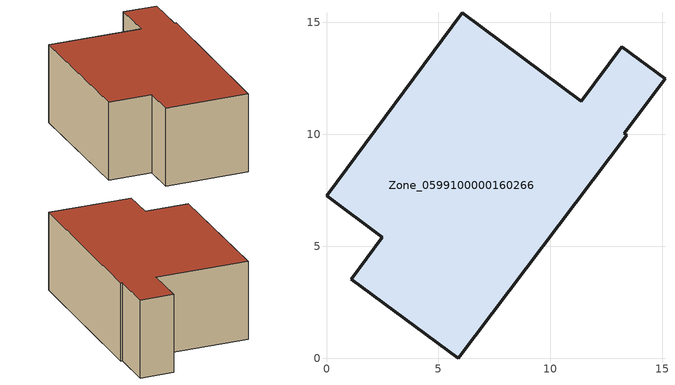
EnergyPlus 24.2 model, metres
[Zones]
Zone_0599100000160266
 floor ground (C_G): 11.38,11.47 13.19,13.9 15.12,12.47 13.31,10.04 13.41,9.96 5.88,0 1.11,3.54 2.5,5.4 0,7.25 6.06,15.43 z1.27
 wall outside (C_F): 13.31,10.04 15.12,12.47 13.19,13.9 11.38,11.47 6.06,15.43 0,7.25 2.5,5.4 1.11,3.54 5.88,0 13.41,9.96 13.31,10.04 z1.27:6.93
 roof outside (C_R): 5.88,0 13.41,9.96 13.31,10.04 15.12,12.47 13.19,13.9 11.38,11.47 6.06,15.43 0,7.25 2.5,5.4 1.11,3.54 z6.93
[BUILDING]
Pand.0599100000160266: North Axis=0; Terrain=City; Loads Convergence Tolerance Value=0.04; Temperature Convergence Tolerance Value=0.4; Solar Distribution=FullExterior; Maximum Number of Warmup Days=25; Minimum Number of Warmup Days=1
[Site:Location]
Rotterdam.The.Hague.AP_ZH_NLD Design_Conditions: Latitude=51.96; Longitude=4.45; Time Zone=1; Elevation=-4.5
[SITE:GROUNDTEMPERATURE:BUILDINGSURFACE]
18, 18, 18, 18, 18, 18, 18, 18, 18, 18, 18, 18
[MATERIAL] Thermal Absorptance=0.9; Solar Absorptance=0.7; Visible Absorptance=0.7
Name | Roughness | Thickness | Conductivity | Density | Specific Heat
G.TC.1965-1974 | MediumSmooth | 0.15 | 0.882353 | 540 | 1210
F.TC.1965-1974 | Rough | 0.3 | 0.697674 | 1920 | 840
R.TC.1965-1974 | MediumRough | 0.2 | 0.232558 | 1500 | 1000
[CONSTRUCTION]
C_G: G.TC.1965-1974
C_F: F.TC.1965-1974
C_R: R.TC.1965-1974
[ZONE]
Zone_0599100000160266: Type=1; Multiplier=1; Ceiling Height=Autocalculate; Volume=Autocalculate; Floor Area=autocalculate; Part of Total Floor Area=Yes
[ZONEINFILTRATION:DESIGNFLOWRATE]
Infil_Zone_0599100000160266: Zone or ZoneList or Space or SpaceList=Zone_0599100000160266; Schedule=AlwaysOn; Design Flow Rate Calculation Method=Flow/Area; Flow Rate per Floor Area=0.003; Constant Term Coefficient=1; Temperature Term Coefficient=0; Velocity Term Coefficient=0; Velocity Squared Term Coefficient=0
[HVACTEMPLATE:ZONE:IDEALLOADSAIRSYSTEM]
Zone_0599100000160266: Maximum Heating Supply Air Temperature=50; Minimum Cooling Supply Air Temperature=13; Maximum Heating Supply Air Humidity Ratio=0.0156; Minimum Cooling Supply Air Humidity Ratio=0.0077; Heating Limit=NoLimit; Cooling Limit=NoLimit; Dehumidification Control Type=ConstantSensibleHeatRatio; Cooling Sensible Heat Ratio=0.7; Dehumidification Setpoint=60; Humidification Control Type=None; Humidification Setpoint=30; Outdoor Air Method=None; Outdoor Air Flow Rate per Person=0.00944; Outdoor Air Flow Rate per Zone Floor Area=0; Outdoor Air Flow Rate per Zone=0; Demand Controlled Ventilation Type=None; Outdoor Air Economizer Type=NoEconomizer; Heat Recovery Type=None; Sensible Heat Recovery Effectiveness=0.7; Latent Heat Recovery Effectiveness=0.65
[ZONECONTROL:THERMOSTAT]
ThermostatControl_Zone_0599100000160266: Zone or ZoneList=Zone_0599100000160266; Control Type Schedule=DualSetpointControlType; Control 1=Thermostat_Zone_0599100000160266; Temperature Difference Between Cutout And Setpoint=0
[THERMOSTATSETPOINT:DUALSETPOINT]
Thermostat_Zone_0599100000160266: Heating Setpoint Temperature Schedule=HeatingSetpoint_Zone_0599100000160266; Cooling Setpoint Temperature Schedule=CoolingSetpoint_Zone_0599100000160266
[SCHEDULE:COMPACT]
HeatingSetpoint_Zone_0599100000160266: Through: 12/31, For: AllDays, Until: 24:00, 21
CoolingSetpoint_Zone_0599100000160266: Through: 12/31, For: AllDays, Until: 24:00, 24
DualSetpointControlType: Through: 12/31, For: AllDays, Until: 24:00, 4
AlwaysOn: Through: 12/31, For: AllDays, Until: 24:00, 1
